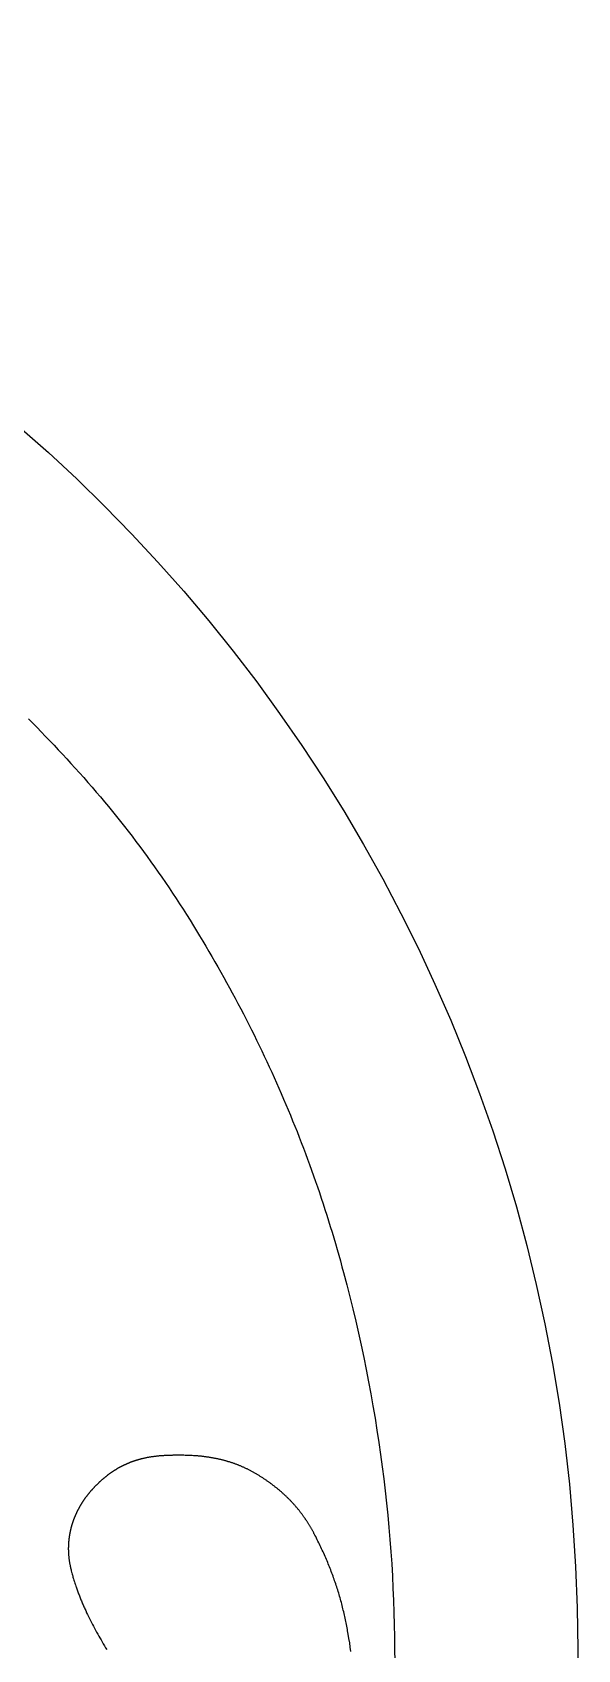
# Model space of a CAD drawing. Header units: millimetres. Extents: x 162 to 582, y 91 to 388.
# Drawn here: x 506.909 to 507.747, y 129.788 to 132.269 of the extents above; entities that cross this region are included whole.
import ezdxf

# ---------------------------------------------------------------- set-up
doc = ezdxf.new("R2010")
doc.units = ezdxf.units.MM
doc.layers.add('0_Title Block', color=7, linetype='Continuous')

# ---------------------------------------------------------------- blocks, each defined once
blk = doc.blocks.new('GE&DAEWOO_TEMPLATE')
at = {"color": 0, "ltscale": 0.006}
for points in [[(345.0725, 39.8719), (345.0791, 39.8652), (345.0857, 39.8585), (345.0923, 39.8518), (345.0988, 39.845), (345.1054, 39.8382), (345.1119, 39.8314), (345.1184, 39.8245), (345.1249, 39.8176), (345.1313, 39.8106), (345.1378, 39.8036), (345.1444, 39.7963), (345.151, 39.789), (345.1576, 39.7817), (345.164, 39.7744), (345.1705, 39.767), (345.1768, 39.7596), (345.1832, 39.7522), (345.1894, 39.7447), (345.1956, 39.7372), (345.2018, 39.7297), (345.2079, 39.7222), (345.2139, 39.7146), (345.2199, 39.707), (345.2259, 39.6994), (345.2318, 39.6917), (345.2377, 39.684), (345.2435, 39.6763), (345.2493, 39.6685), (345.255, 39.6606), (345.2607, 39.6528), (345.2663, 39.6449), (345.2719, 39.6369), (345.2775, 39.6289), (345.283, 39.6209), (345.2885, 39.6128), (345.294, 39.6046), (345.2994, 39.5964), (345.3047, 39.5882), (345.3101, 39.5799), (345.3154, 39.5715), (345.3207, 39.5631), (345.3259, 39.5546), (345.3308, 39.5467), (345.3355, 39.5388), (345.3403, 39.5309), (345.345, 39.523), (345.3497, 39.5151), (345.3543, 39.5071), (345.3589, 39.4992), (345.3635, 39.4912), (345.368, 39.4833), (345.3725, 39.4753), (345.3769, 39.4673), (345.3813, 39.4593), (345.3856, 39.4513), (345.3899, 39.4433), (345.3942, 39.4353), (345.3985, 39.4272), (345.4026, 39.4192), (345.4068, 39.4111), (345.4109, 39.4031), (345.415, 39.395), (345.419, 39.3869), (345.423, 39.3788), (345.427, 39.3707), (345.4309, 39.3625), (345.4348, 39.3544), (345.4386, 39.3462), (345.4424, 39.338), (345.4462, 39.3298), (345.4499, 39.3216), (345.4536, 39.3134), (345.4572, 39.3052), (345.4608, 39.2969), (345.4644, 39.2886), (345.4679, 39.2803), (345.4714, 39.272), (345.4749, 39.2637), (345.4783, 39.2554), (345.4817, 39.247), (345.485, 39.2386), (345.4883, 39.2302), (345.4916, 39.2218), (345.4948, 39.2134), (345.498, 39.2049), (345.5012, 39.1965), (345.5043, 39.188), (345.5074, 39.1794), (345.5104, 39.1709), (345.5134, 39.1623), (345.5164, 39.1538), (345.5193, 39.1452), (345.5222, 39.1365), (345.525, 39.1279), (345.5279, 39.1192), (345.5306, 39.1105), (345.5334, 39.1018), (345.5361, 39.093), (345.5388, 39.0843), (345.5414, 39.0755), (345.544, 39.0667), (345.5466, 39.0578), (345.5491, 39.049), (345.5516, 39.0401), (345.5541, 39.0312), (345.5565, 39.0222), (345.5614, 39.0036), (345.5661, 38.985), (345.5707, 38.9665), (345.5751, 38.9479), (345.5794, 38.9293), (345.5835, 38.9107), (345.5875, 38.8921), (345.5912, 38.8735), (345.5949, 38.8549), (345.5983, 38.8363), (345.6016, 38.8177), (345.6048, 38.799), (345.6078, 38.7804), (345.6106, 38.7618), (345.6133, 38.7432), (345.6158, 38.7245), (345.6182, 38.7059), (345.6204, 38.6873), (345.6224, 38.6686), (345.6243, 38.65), (345.6261, 38.6313), (345.6277, 38.6126), (345.6291, 38.594), (345.6304, 38.5753), (345.6315, 38.5566), (345.6324, 38.538), (345.6332, 38.5193), (345.6339, 38.5006), (345.6344, 38.4819), (345.6347, 38.4632), (345.6349, 38.4445), (345.635, 38.4258)], [(345.5679, 38.441), (345.5669, 38.4476), (345.5659, 38.4542), (345.5648, 38.4608), (345.5637, 38.4674), (345.5633, 38.4699), (345.5628, 38.4724), (345.5624, 38.4748), (345.5619, 38.4773), (345.5615, 38.4798), (345.561, 38.4823), (345.5605, 38.4847), (345.56, 38.4872), (345.5595, 38.4896), (345.5589, 38.4921), (345.5584, 38.4945), (345.5579, 38.4969), (345.5573, 38.4994), (345.5567, 38.5018), (345.5561, 38.5042), (345.5556, 38.5066), (345.5549, 38.5091), (345.5543, 38.5115), (345.5537, 38.5139), (345.5531, 38.5163), (345.5524, 38.5187), (345.5517, 38.5211), (345.5511, 38.5235), (345.5504, 38.5258), (345.5497, 38.5282), (345.549, 38.5306), (345.5482, 38.533), (345.5475, 38.5353), (345.5468, 38.5377), (345.546, 38.5401), (345.5452, 38.5424), (345.5444, 38.5448), (345.5436, 38.5472), (345.5428, 38.5495), (345.542, 38.5519), (345.5412, 38.5542), (345.5403, 38.5566), (345.5395, 38.5589), (345.5386, 38.5613), (345.5377, 38.5636), (345.5368, 38.566), (345.5359, 38.5683), (345.535, 38.5706), (345.534, 38.573), (345.5331, 38.5753), (345.5321, 38.5776), (345.5311, 38.58), (345.5301, 38.5823), (345.5291, 38.5846), (345.5281, 38.5869), (345.5271, 38.5893), (345.526, 38.5916), (345.525, 38.5939), (345.5239, 38.5963), (345.5228, 38.5986), (345.5217, 38.6009), (345.5206, 38.6032), (345.5195, 38.6056), (345.5184, 38.6079), (345.5172, 38.6102), (345.5161, 38.6125), (345.5149, 38.6149), (345.5137, 38.6172), (345.5125, 38.6195), (345.512, 38.6204), (345.5115, 38.6213), (345.511, 38.6222), (345.5106, 38.6231), (345.5101, 38.624), (345.5096, 38.6249), (345.5091, 38.6258), (345.5086, 38.6266), (345.5081, 38.6275), (345.5076, 38.6284), (345.5071, 38.6292), (345.5066, 38.6301), (345.5061, 38.631), (345.5056, 38.6318), (345.5051, 38.6327), (345.5046, 38.6335), (345.5041, 38.6344), (345.5036, 38.6352), (345.5031, 38.636), (345.5026, 38.6369), (345.5021, 38.6377), (345.5015, 38.6385), (345.501, 38.6393), (345.5005, 38.6402), (345.4999, 38.641), (345.4994, 38.6418), (345.4989, 38.6426), (345.4983, 38.6434), (345.4978, 38.6442), (345.4973, 38.645), (345.4967, 38.6458), (345.4962, 38.6466), (345.4956, 38.6474), (345.4951, 38.6482), (345.4945, 38.6489), (345.4939, 38.6497), (345.4934, 38.6505), (345.4928, 38.6513), (345.4922, 38.652), (345.4917, 38.6528), (345.4911, 38.6536), (345.4905, 38.6543), (345.4899, 38.6551), (345.4893, 38.6558), (345.4888, 38.6566), (345.4882, 38.6573), (345.4876, 38.6581), (345.487, 38.6588), (345.4864, 38.6596), (345.4858, 38.6603), (345.4852, 38.661), (345.4846, 38.6617), (345.4839, 38.6625), (345.4833, 38.6632), (345.4827, 38.6639), (345.4821, 38.6646), (345.4815, 38.6654), (345.4808, 38.6661), (345.4802, 38.6668), (345.4796, 38.6675), (345.4789, 38.6682), (345.4783, 38.6689), (345.4776, 38.6696), (345.477, 38.6703), (345.4763, 38.671), (345.4757, 38.6717), (345.475, 38.6724), (345.4743, 38.6731), (345.4737, 38.6737), (345.473, 38.6744), (345.4723, 38.6751), (345.4716, 38.6758), (345.4709, 38.6765), (345.4703, 38.6771), (345.4696, 38.6778), (345.4689, 38.6785), (345.4682, 38.6791), (345.4675, 38.6798), (345.4668, 38.6805), (345.466, 38.6811), (345.4653, 38.6818), (345.4646, 38.6824), (345.4639, 38.6831), (345.4632, 38.6838), (345.4624, 38.6844), (345.4617, 38.6851), (345.461, 38.6857), (345.4602, 38.6863), (345.4595, 38.687), (345.4587, 38.6876), (345.458, 38.6883), (345.4572, 38.6889), (345.4564, 38.6895), (345.4557, 38.6902), (345.4549, 38.6908), (345.4541, 38.6914), (345.4533, 38.6921), (345.4525, 38.6927), (345.4517, 38.6933), (345.451, 38.6939), (345.4502, 38.6945), (345.4493, 38.6952), (345.4485, 38.6958), (345.4477, 38.6964), (345.4469, 38.697), (345.4461, 38.6976), (345.4453, 38.6982), (345.4444, 38.6988), (345.4436, 38.6995), (345.4428, 38.7001), (345.4419, 38.7007), (345.4411, 38.7013), (345.4402, 38.7019), (345.4393, 38.7025), (345.4385, 38.7031), (345.4376, 38.7037), (345.4367, 38.7043), (345.4359, 38.7049), (345.435, 38.7055), (345.4341, 38.7061), (345.4332, 38.7067), (345.4323, 38.7072), (345.4314, 38.7078), (345.4305, 38.7084), (345.4296, 38.709), (345.4286, 38.7096), (345.4277, 38.7102), (345.4268, 38.7108), (345.4259, 38.7113), (345.4249, 38.7119), (345.424, 38.7125), (345.4231, 38.713), (345.4222, 38.7136), (345.4213, 38.7141), (345.4203, 38.7146), (345.4194, 38.7152), (345.4185, 38.7157), (345.4176, 38.7162), (345.4167, 38.7167), (345.4157, 38.7172), (345.4148, 38.7177), (345.4139, 38.7182), (345.413, 38.7187), (345.412, 38.7192), (345.4111, 38.7196), (345.4102, 38.7201), (345.4093, 38.7205), (345.4083, 38.721), (345.4074, 38.7214), (345.4065, 38.7219), (345.4056, 38.7223), (345.4046, 38.7228), (345.4037, 38.7232), (345.4028, 38.7236), (345.4018, 38.724), (345.4009, 38.7244), (345.4, 38.7248), (345.399, 38.7252), (345.3981, 38.7256), (345.3972, 38.726), (345.3963, 38.7264), (345.3953, 38.7267), (345.3944, 38.7271), (345.3935, 38.7275), (345.3925, 38.7278), (345.3916, 38.7282), (345.3907, 38.7285), (345.3897, 38.7288), (345.3888, 38.7292), (345.3879, 38.7295), (345.3869, 38.7298), (345.386, 38.7302), (345.3851, 38.7305), (345.3841, 38.7308), (345.3832, 38.7311), (345.3823, 38.7314), (345.3813, 38.7317), (345.3804, 38.732), (345.3795, 38.7322), (345.3785, 38.7325), (345.3776, 38.7328), (345.3766, 38.7331), (345.3757, 38.7333), (345.3748, 38.7336), (345.3738, 38.7338), (345.3729, 38.7341), (345.372, 38.7343), (345.371, 38.7346), (345.3701, 38.7348), (345.3692, 38.7351), (345.3682, 38.7353), (345.3673, 38.7355), (345.3663, 38.7357), (345.3654, 38.7359), (345.3645, 38.7361), (345.3635, 38.7363), (345.3626, 38.7366), (345.3617, 38.7367), (345.3607, 38.7369), (345.3598, 38.7371), (345.3588, 38.7373), (345.3579, 38.7375), (345.357, 38.7377), (345.356, 38.7378), (345.3551, 38.738), (345.3542, 38.7382), (345.3532, 38.7383), (345.3523, 38.7385), (345.3514, 38.7386), (345.3504, 38.7388), (345.3495, 38.7389), (345.3485, 38.7391), (345.3476, 38.7392), (345.3467, 38.7393), (345.3457, 38.7395), (345.3448, 38.7396), (345.3439, 38.7397), (345.3429, 38.7398), (345.342, 38.74), (345.3411, 38.7401), (345.3401, 38.7402), (345.3392, 38.7403), (345.3382, 38.7404), (345.3373, 38.7405), (345.3364, 38.7406), (345.3354, 38.7407), (345.3345, 38.7407), (345.3336, 38.7408), (345.3326, 38.7409), (345.3317, 38.741), (345.3308, 38.7411), (345.3298, 38.7411), (345.3289, 38.7412), (345.328, 38.7413), (345.3261, 38.7414), (345.3242, 38.7415), (345.3224, 38.7416), (345.3205, 38.7417), (345.3187, 38.7418), (345.3168, 38.7418), (345.3149, 38.7419), (345.3131, 38.7419), (345.3112, 38.742), (345.3094, 38.742), (345.3075, 38.742), (345.3055, 38.742), (345.3035, 38.742), (345.3024, 38.742), (345.3014, 38.742), (345.3004, 38.742), (345.2994, 38.742), (345.2984, 38.742), (345.2974, 38.742), (345.2964, 38.742), (345.2953, 38.742), (345.2943, 38.742), (345.2933, 38.7419), (345.2923, 38.7419), (345.2913, 38.7419), (345.2903, 38.7419), (345.2893, 38.7418), (345.2883, 38.7418), (345.2872, 38.7418), (345.2862, 38.7417), (345.2852, 38.7417), (345.2842, 38.7416), (345.2832, 38.7416), (345.2822, 38.7415), (345.2812, 38.7415), (345.2802, 38.7414), (345.2792, 38.7414), (345.2782, 38.7413), (345.2771, 38.7412), (345.2761, 38.7411), (345.2751, 38.741), (345.2741, 38.741), (345.2731, 38.7409), (345.2721, 38.7408), (345.2711, 38.7407), (345.2701, 38.7406), (345.2691, 38.7405), (345.2681, 38.7403), (345.2671, 38.7402), (345.2661, 38.7401), (345.265, 38.74), (345.264, 38.7398), (345.263, 38.7397), (345.262, 38.7396), (345.261, 38.7394), (345.26, 38.7392), (345.259, 38.7391), (345.258, 38.7389), (345.257, 38.7387), (345.256, 38.7386), (345.255, 38.7384), (345.254, 38.7382), (345.253, 38.738), (345.252, 38.7378), (345.251, 38.7376), (345.25, 38.7373), (345.249, 38.7371), (345.248, 38.7369), (345.247, 38.7366), (345.246, 38.7364), (345.2455, 38.7363), (345.245, 38.7361), (345.2445, 38.736), (345.244, 38.7359), (345.2435, 38.7357), (345.243, 38.7356), (345.2425, 38.7355), (345.242, 38.7353), (345.2414, 38.7352), (345.2409, 38.735), (345.2404, 38.7349), (345.2399, 38.7347), (345.2394, 38.7346), (345.2389, 38.7344), (345.2384, 38.7343), (345.2379, 38.7341), (345.2374, 38.734), (345.2369, 38.7338), (345.2364, 38.7337), (345.2359, 38.7335), (345.2354, 38.7333), (345.2349, 38.7332), (345.2344, 38.733), (345.2339, 38.7328), (345.2334, 38.7327), (345.2329, 38.7325), (345.2324, 38.7323), (345.2319, 38.7321), (345.2315, 38.7319), (345.231, 38.7318), (345.2305, 38.7316), (345.23, 38.7314), (345.2295, 38.7312), (345.229, 38.731), (345.2285, 38.7308), (345.228, 38.7306), (345.2275, 38.7304), (345.227, 38.7302), (345.2265, 38.73), (345.226, 38.7298), (345.2255, 38.7296), (345.225, 38.7294), (345.2245, 38.7292), (345.224, 38.729), (345.2235, 38.7288), (345.223, 38.7285), (345.2225, 38.7283), (345.222, 38.7281), (345.2215, 38.7279), (345.221, 38.7276), (345.2205, 38.7274), (345.22, 38.7272), (345.2195, 38.7269), (345.219, 38.7267), (345.2185, 38.7265), (345.218, 38.7262), (345.2175, 38.726), (345.217, 38.7257), (345.2165, 38.7255), (345.216, 38.7252), (345.2155, 38.725), (345.215, 38.7247), (345.2145, 38.7244), (345.214, 38.7242), (345.2135, 38.7239), (345.213, 38.7236), (345.2125, 38.7234), (345.212, 38.7231), (345.2115, 38.7228), (345.211, 38.7225), (345.2105, 38.7223), (345.21, 38.722), (345.2095, 38.7217), (345.209, 38.7214), (345.2085, 38.7211), (345.2081, 38.7208), (345.2076, 38.7205), (345.2071, 38.7202), (345.2066, 38.7199), (345.2061, 38.7196), (345.2056, 38.7193), (345.2051, 38.719), (345.2046, 38.7187), (345.2041, 38.7184), (345.2036, 38.7181), (345.2031, 38.7177), (345.2026, 38.7174), (345.2021, 38.7171), (345.2016, 38.7167), (345.2011, 38.7164), (345.2006, 38.7161), (345.2001, 38.7157), (345.1996, 38.7154), (345.1991, 38.7151), (345.1986, 38.7147), (345.1981, 38.7144), (345.1976, 38.714), (345.1972, 38.7136), (345.1967, 38.7133), (345.1962, 38.7129), (345.1957, 38.7126), (345.1952, 38.7122), (345.1947, 38.7118), (345.1942, 38.7114), (345.1937, 38.7111), (345.1932, 38.7107), (345.1927, 38.7103), (345.1922, 38.7099), (345.1917, 38.7095), (345.1912, 38.7091), (345.1907, 38.7087), (345.1902, 38.7083), (345.1897, 38.7079), (345.1892, 38.7075), (345.1888, 38.7071), (345.1883, 38.7067), (345.1878, 38.7063), (345.1873, 38.7059), (345.1868, 38.7055), (345.1863, 38.705), (345.1858, 38.7046), (345.1853, 38.7042), (345.1848, 38.7038), (345.1843, 38.7033), (345.1838, 38.7029), (345.1833, 38.7024), (345.1828, 38.702), (345.1823, 38.7015), (345.1819, 38.7011), (345.1814, 38.7006), (345.1809, 38.7002), (345.1804, 38.6997), (345.1799, 38.6992), (345.1794, 38.6988), (345.1789, 38.6983), (345.1784, 38.6978), (345.1779, 38.6974), (345.1775, 38.6969), (345.177, 38.6964), (345.1765, 38.6959), (345.176, 38.6955), (345.1756, 38.695), (345.1751, 38.6945), (345.1746, 38.694), (345.1742, 38.6935), (345.1737, 38.6931), (345.1733, 38.6926), (345.1728, 38.6921), (345.1724, 38.6916), (345.1719, 38.6912), (345.1715, 38.6907), (345.171, 38.6902), (345.1706, 38.6897), (345.1702, 38.6892), (345.1697, 38.6887), (345.1693, 38.6883), (345.1689, 38.6878), (345.1685, 38.6873), (345.168, 38.6868), (345.1676, 38.6863), (345.1672, 38.6858), (345.1668, 38.6853), (345.1664, 38.6849), (345.166, 38.6844), (345.1656, 38.6839), (345.1652, 38.6834), (345.1648, 38.6829), (345.1644, 38.6824), (345.164, 38.6819), (345.1636, 38.6814), (345.1632, 38.6809), (345.1628, 38.6804), (345.1624, 38.68), (345.1621, 38.6795), (345.1617, 38.679), (345.1613, 38.6785), (345.161, 38.678), (345.1606, 38.6775), (345.1602, 38.677), (345.1599, 38.6765), (345.1595, 38.676), (345.1591, 38.6755), (345.1588, 38.675), (345.1584, 38.6745), (345.1581, 38.674), (345.1577, 38.6735), (345.1574, 38.673), (345.1571, 38.6725), (345.1567, 38.672), (345.1564, 38.6715), (345.1561, 38.671), (345.1557, 38.6705), (345.1554, 38.67), (345.1551, 38.6695), (345.1548, 38.669), (345.1544, 38.6685), (345.1541, 38.668), (345.1538, 38.6675), (345.1535, 38.667), (345.1532, 38.6665), (345.1529, 38.666), (345.1526, 38.6655), (345.1523, 38.665), (345.152, 38.6645), (345.1517, 38.664), (345.1514, 38.6635), (345.1511, 38.663), (345.1508, 38.6625), (345.1505, 38.662), (345.1503, 38.6614), (345.15, 38.6609), (345.1497, 38.6604), (345.1494, 38.6599), (345.1492, 38.6594), (345.1489, 38.6589), (345.1486, 38.6584), (345.1484, 38.6579), (345.1481, 38.6574), (345.1478, 38.6569), (345.1476, 38.6564), (345.1473, 38.6559), (345.1471, 38.6553), (345.1468, 38.6548), (345.1466, 38.6543), (345.1464, 38.6538), (345.1461, 38.6533), (345.1459, 38.6528), (345.1456, 38.6523), (345.1454, 38.6518), (345.1452, 38.6513), (345.1449, 38.6508), (345.1447, 38.6502), (345.1445, 38.6497), (345.1443, 38.6492), (345.1441, 38.6487), (345.1438, 38.6482), (345.1436, 38.6477), (345.1434, 38.6472), (345.1432, 38.6467), (345.143, 38.6461), (345.1428, 38.6456), (345.1426, 38.6451), (345.1424, 38.6446), (345.1422, 38.6441), (345.142, 38.6436), (345.1418, 38.6431), (345.1416, 38.6426), (345.1414, 38.642), (345.1413, 38.6415), (345.1411, 38.641), (345.1409, 38.6405), (345.1407, 38.64), (345.1405, 38.6395), (345.1404, 38.639), (345.1402, 38.6384), (345.14, 38.6379), (345.1399, 38.6374), (345.1397, 38.6369), (345.1395, 38.6364), (345.1394, 38.6359), (345.1392, 38.6354), (345.1391, 38.6348), (345.1389, 38.6343), (345.1388, 38.6338), (345.1386, 38.6333), (345.1385, 38.6328), (345.1383, 38.6323), (345.1382, 38.6318), (345.1381, 38.6312), (345.1379, 38.6307), (345.1378, 38.6302), (345.1377, 38.6297), (345.1375, 38.6292), (345.1374, 38.6287), (345.1373, 38.6282), (345.1372, 38.6276), (345.1371, 38.6271), (345.1369, 38.6266), (345.1368, 38.6261), (345.1367, 38.6256), (345.1366, 38.6251), (345.1365, 38.6246), (345.1364, 38.6241), (345.1363, 38.6235), (345.1362, 38.623), (345.1361, 38.6225), (345.136, 38.622), (345.1359, 38.6215), (345.1358, 38.621), (345.1357, 38.6205), (345.1356, 38.6199), (345.1355, 38.6194), (345.1354, 38.6189), (345.1354, 38.6184), (345.1353, 38.6179), (345.1352, 38.6174), (345.1351, 38.6169), (345.1351, 38.6164), (345.135, 38.6159), (345.1349, 38.6153), (345.1349, 38.6148), (345.1348, 38.6143), (345.1347, 38.6138), (345.1347, 38.6133), (345.1346, 38.6128), (345.1346, 38.6123), (345.1345, 38.6118), (345.1345, 38.6113), (345.1344, 38.6107), (345.1344, 38.6102), (345.1343, 38.6097), (345.1343, 38.6092), (345.1342, 38.6087), (345.1342, 38.6082), (345.1342, 38.6077), (345.1341, 38.6072), (345.1341, 38.6067), (345.1341, 38.6062), (345.134, 38.6057), (345.134, 38.6052), (345.134, 38.6047), (345.134, 38.6041), (345.1339, 38.6036), (345.1339, 38.6031), (345.1339, 38.6026), (345.1339, 38.6021), (345.1339, 38.6016), (345.1339, 38.6011), (345.1339, 38.6006), (345.1338, 38.6001), (345.1338, 38.5996), (345.1338, 38.5991), (345.1338, 38.5986), (345.1338, 38.5981), (345.1338, 38.5976), (345.1339, 38.5971), (345.1339, 38.5966), (345.1339, 38.5961), (345.1339, 38.5951), (345.1339, 38.5941), (345.134, 38.5931), (345.134, 38.5921), (345.1341, 38.5911), (345.1341, 38.5901), (345.1342, 38.5891), (345.1343, 38.5881), (345.1344, 38.5871), (345.1345, 38.5862), (345.1346, 38.5852), (345.1347, 38.5842), (345.1348, 38.5832), (345.1349, 38.5822), (345.135, 38.5813), (345.1352, 38.5803), (345.1353, 38.5793), (345.1355, 38.5783), (345.1356, 38.5774), (345.1358, 38.5764), (345.136, 38.5755), (345.1362, 38.5745), (345.1364, 38.5735), (345.1365, 38.5726), (345.1368, 38.5716), (345.137, 38.5707), (345.1373, 38.5691), (345.1377, 38.5676), (345.138, 38.566), (345.1384, 38.5645), (345.1388, 38.5629), (345.1392, 38.5614), (345.1396, 38.5598), (345.14, 38.5583), (345.1405, 38.5568), (345.1409, 38.5552), (345.1413, 38.5537), (345.1418, 38.5522), (345.1422, 38.5506), (345.1427, 38.5491), (345.1432, 38.5476), (345.1437, 38.546), (345.1442, 38.5445), (345.1447, 38.543), (345.1452, 38.5414), (345.1457, 38.5399), (345.1462, 38.5384), (345.1468, 38.5369), (345.1473, 38.5353), (345.1479, 38.5338), (345.1484, 38.5323), (345.149, 38.5308), (345.1496, 38.5292), (345.1502, 38.5277), (345.1508, 38.5262), (345.1513, 38.5247), (345.152, 38.5232), (345.1526, 38.5217), (345.1532, 38.5201), (345.1538, 38.5186), (345.1545, 38.5171), (345.1551, 38.5156), (345.1557, 38.5141), (345.1564, 38.5126), (345.1571, 38.5111), (345.1577, 38.5096), (345.1584, 38.5081), (345.1591, 38.5066), (345.1605, 38.5036), (345.1619, 38.5005), (345.1633, 38.4975), (345.1648, 38.4945), (345.1663, 38.4915), (345.1678, 38.4885), (345.1693, 38.4856), (345.1708, 38.4826), (345.1724, 38.4796), (345.174, 38.4766), (345.1756, 38.4736), (345.1773, 38.4706), (345.1789, 38.4676), (345.1806, 38.4646), (345.1823, 38.4617), (345.184, 38.4587), (345.1857, 38.4557), (345.1874, 38.4527), (345.1892, 38.4498), (345.191, 38.4468), (345.1928, 38.4438)]]:
    blk.add_lwpolyline(points, dxfattribs=at)
blk.add_circle((343.4346, 38.4438), 2.4815, dxfattribs=at)

msp = doc.modelspace()

# ---------------------------------------------------------------- block references
at = {"layer": '0_Title Block'}
msp.add_blockref('GE&DAEWOO_TEMPLATE', (161.8305, 91.3439), dxfattribs=at)

doc.saveas('drawing.dxf')
